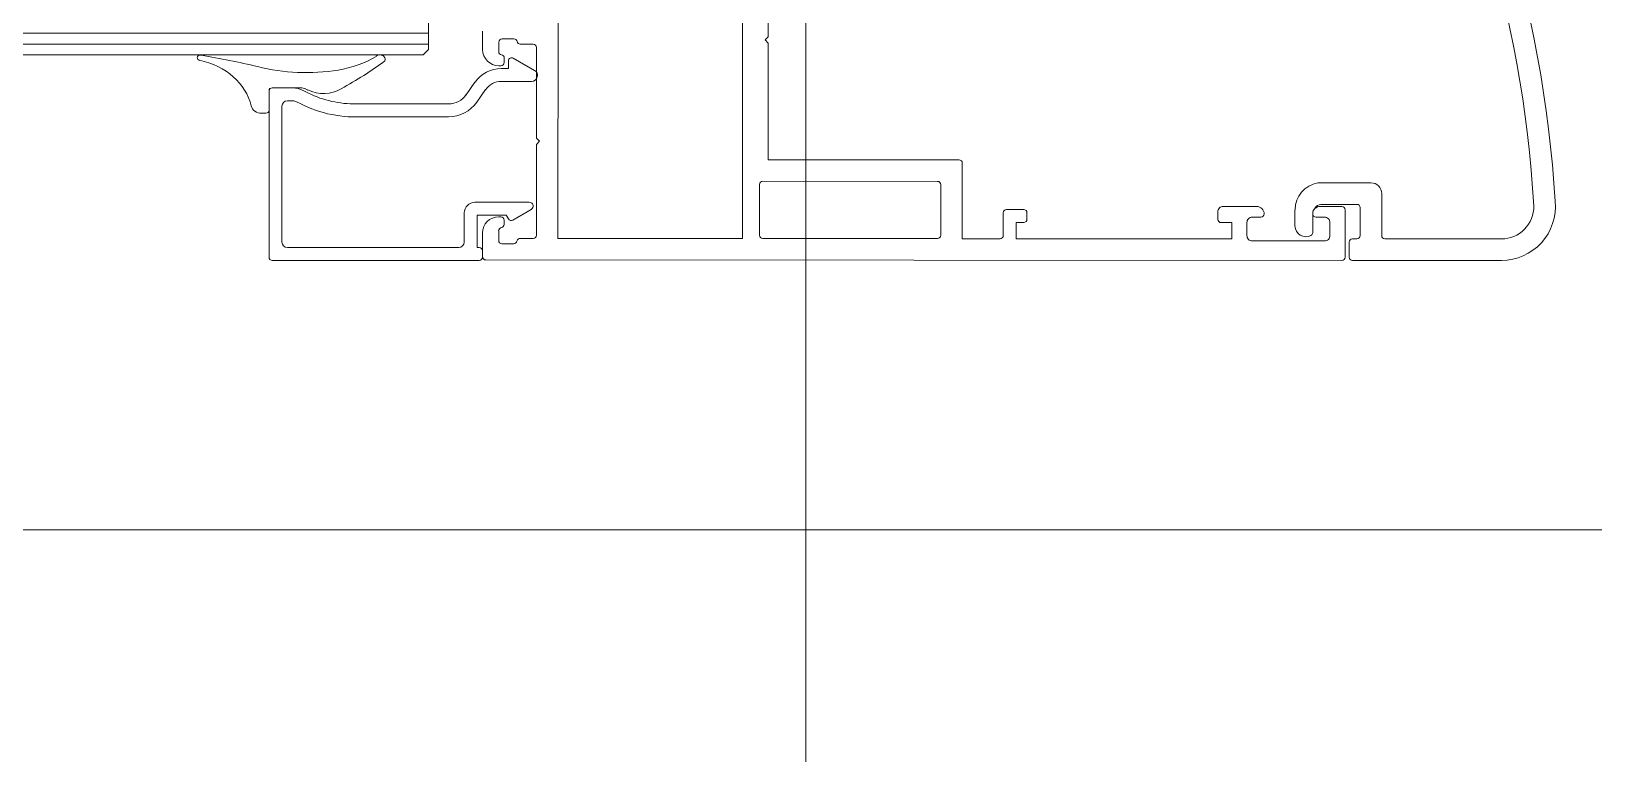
# Model space of a CAD drawing. Header units: centimetres. Extents: x 118932 to 154602, y -32682 to -23521.
# Drawn here: x 140039.95 to 140054.45, y -31160.76 to -31154.06 of the extents above; entities that cross this region are included whole.
import ezdxf

# ---------------------------------------------------------------- set-up
doc = ezdxf.new("R2010")
doc.units = ezdxf.units.CM
doc.header["$LTSCALE"] = 50
doc.header["$MEASUREMENT"] = 0
for name, color, linetype, lineweight, true_color in [('GEN_02_TF_Pencere', 7, 'Continuous', 9, 0x6093ac), ('GEN_05_ML_Mermer', 7, 'Continuous', 9, 0x9d8692), ('GEN_06_GR_İnce', 7, 'Continuous', 13, 0xb0b0a9)]:
    doc.layers.add(name, color=color, linetype=linetype, lineweight=lineweight, true_color=true_color)

# ---------------------------------------------------------------- blocks, each defined once
blk = doc.blocks.new('P30_')
at = {"layer": 'GEN_02_TF_Pencere'}
for p, q in [((206675.046, -26335.817), (206675.046, -26285.814)), ((206671.546, -26322.361), (206671.546, -26321.861)), ((206590.616, -26322.211), (206671.546, -26322.211)), ((206590.616, -26322.311), (206671.546, -26322.311)), ((206671.496, -26322.411), (206671.546, -26322.361)), ((206590.666, -26322.411), (206671.496, -26322.411)), ((206671.094, -26322.411), (206671.081, -26322.412)), ((206670.066, -26322.926), (206670.066, -26322.742)), ((206670.096, -26322.717), (206670.357, -26322.717)), ((206670.406, -26322.728), (206670.426, -26322.737)), ((206669.998, -26322.952), (206670.036, -26322.952)), ((206670.036, -26322.952), (206670.036, -26322.952))]:
    blk.add_line(p, q, dxfattribs=at)
at = {"layer": 'GEN_02_TF_Pencere', "extrusion": (0, 0, -1)}
for p, q in [((206672.746, -26324.112), (206672.747, -26321.162)), ((206674.457, -26321.163), (206674.456, -26324.113)), ((206674.697, -26322.243), (206674.697, -26321.163)), ((206672.047, -26322.192), (206672.047, -26322.362)), ((206672.197, -26322.382), (206672.197, -26322.292)), ((206672.227, -26322.262), (206672.337, -26322.262)), ((206672.396, -26322.312), (206672.517, -26322.312)), ((206672.547, -26322.342), (206672.546, -26323.182)), ((206674.667, -26322.273), (206674.697, -26322.243)), ((206674.697, -26322.303), (206674.667, -26322.273)), ((206674.696, -26323.383), (206674.697, -26322.303)), ((206672.197, -26322.512), (206672.217, -26322.512)), ((206672.247, -26322.482), (206672.247, -26322.441)), ((206672.286, -26322.467), (206672.286, -26322.537)), ((206672.529, -26322.555), (206672.331, -26322.441)), ((206672.286, -26322.537), (206672.222, -26322.537)), ((206672.222, -26322.657), (206672.501, -26322.657)), ((206670.066, -26322.747), (206670.066, -26324.287)), ((206670.285, -26322.717), (206670.096, -26322.717)), ((206671.976, -26322.664), (206671.895, -26322.78)), ((206671.994, -26322.849), (206672.075, -26322.733)), ((206670.186, -26324.147), (206670.186, -26322.887)), ((206670.236, -26322.837), (206670.287, -26322.837)), ((206671.731, -26322.865), (206670.818, -26322.865)), ((206670.916, -26322.985), (206671.731, -26322.985)), ((206672.546, -26323.182), (206672.576, -26323.212)), ((206672.576, -26323.212), (206672.546, -26323.242)), ((206672.546, -26323.242), (206672.546, -26324.082)), ((206676.466, -26323.384), (206674.696, -26323.383)), ((206676.496, -26324.115), (206676.496, -26323.414)), ((206674.616, -26324.083), (206674.616, -26323.613)), ((206674.625, -26323.592), (206674.625, -26323.592)), ((206674.646, -26323.583), (206676.266, -26323.584)), ((206676.296, -26323.614), (206676.296, -26324.084)), ((206679.793, -26323.597), (206680.286, -26323.597)), ((206672.48, -26323.777), (206671.976, -26323.777)), ((206679.226, -26323.816), (206678.916, -26323.816)), ((206680.016, -26323.817), (206679.816, -26323.816)), ((206680.156, -26323.797), (206679.821, -26323.797)), ((206680.386, -26323.697), (206680.386, -26324.087)), ((206671.876, -26323.877), (206671.876, -26324.147)), ((206671.996, -26324.197), (206671.996, -26323.897)), ((206671.996, -26323.897), (206672.266, -26323.897)), ((206672.216, -26323.912), (206672.196, -26323.912)), ((206672.246, -26323.983), (206672.246, -26323.942)), ((206672.266, -26323.897), (206672.286, -26323.932)), ((206672.327, -26323.943), (206672.498, -26323.844)), ((206676.876, -26323.875), (206676.876, -26324.085)), ((206677.066, -26323.845), (206676.906, -26323.845)), ((206676.996, -26324.115), (206676.996, -26323.965)), ((206676.996, -26323.965), (206677.066, -26323.965)), ((206677.096, -26323.935), (206677.096, -26323.875)), ((206678.866, -26323.866), (206678.866, -26323.936)), ((206679.186, -26323.916), (206679.266, -26323.916)), ((206679.582, -26323.997), (206679.582, -26323.847)), ((206679.746, -26323.887), (206679.746, -26324.058)), ((206679.776, -26323.916), (206679.856, -26323.916)), ((206680.046, -26324.287), (206680.046, -26323.847)), ((206680.186, -26324.087), (206680.186, -26323.827)), ((206672.046, -26324.062), (206672.046, -26324.282)), ((206672.196, -26324.132), (206672.196, -26324.042)), ((206678.896, -26323.966), (206678.996, -26323.966)), ((206678.996, -26323.966), (206678.996, -26324.116)), ((206679.136, -26324.086), (206679.136, -26323.966)), ((206679.906, -26323.966), (206679.906, -26324.086)), ((206671.826, -26324.197), (206670.236, -26324.197)), ((206672.016, -26324.197), (206671.996, -26324.197)), ((206672.046, -26324.287), (206672.046, -26324.227)), ((206672.336, -26324.162), (206672.226, -26324.162)), ((206672.516, -26324.112), (206672.395, -26324.112)), ((206674.456, -26324.113), (206672.746, -26324.112)), ((206674.456, -26324.113), (206674.456, -26324.113)), ((206676.266, -26324.114), (206674.646, -26324.113)), ((206676.846, -26324.115), (206676.496, -26324.115)), ((206678.996, -26324.116), (206676.996, -26324.115)), ((206679.856, -26324.136), (206679.186, -26324.136)), ((206680.086, -26324.287), (206680.086, -26324.147)), ((206680.116, -26324.117), (206680.156, -26324.117)), ((206680.416, -26324.117), (206681.497, -26324.117)), ((206670.096, -26324.317), (206672.016, -26324.317)), ((206670.096, -26324.317), (206670.096, -26324.317)), ((206672.076, -26324.312), (206672.076, -26324.312)), ((206672.076, -26324.312), (206680.016, -26324.317)), ((206681.497, -26324.317), (206680.116, -26324.317))]:
    blk.add_line(p, q, dxfattribs=at)
for centre, radius, start, end in [((-206670.667, -26324.471), 11.35, 149.2896, 176.4497), ((-206670.667, -26324.471), 11.15, 149.2971, 176.6114), ((-206672.197, -26322.362), 0.15, 270.0329, 0.0329), ((-206672.227, -26322.292), 0.03, 0.0329, 90.033), ((-206672.337, -26322.292), 0.03, 90.0329, 170.4388), ((-206672.396, -26322.282), 0.0298, 269.7097, 350.7637), ((-206672.517, -26322.342), 0.03, 90.0328, 180.0329), ((-206672.227, -26322.382), 0.03, 279.627, 0.0328), ((-206672.217, -26322.482), 0.03, 180.0328, 270.0329), ((-206672.218, -26322.44), 0.0291, 98.1401, 181.5298), ((-206672.316, -26322.467), 0.03, 0.0009, 120), ((-206672.222, -26322.837), 0.3, 35.0133, 89.9866), ((-206672.222, -26322.837), 0.18, 35.0134, 89.9867), ((-206672.501, -26322.602), 0.0546, 120, 270), ((-206670.096, -26322.747), 0.03, 0.0001, 89.9999), ((-206670.285, -26322.917), 0.2, 90.0023, 118.9527), ((-206670.866, -26321.866), 1, 272.7351, 298.9494), ((-206671.731, -26322.665), 0.2, 215.0133, 269.9867), ((-206670.236, -26322.887), 0.05, 0.0001, 90), ((-206670.287, -26322.907), 0.07, 90.0021, 119.0772), ((-206670.866, -26321.866), 1.12, 267.4255, 299.0746), ((-206671.731, -26322.665), 0.32, 215.0133, 269.9866), ((-206676.466, -26323.414), 0.03, 90.0331, 180.033), ((-206674.646, -26323.613), 0.03, 0.0328, 45.0327), ((-206674.646, -26323.613), 0.03, 45.0327, 90.0326), ((-206676.266, -26323.614), 0.03, 90.0329, 180.033), ((-206679.837, -26323.848), 0.254, 0.1582, 80.0409), ((-206680.286, -26323.697), 0.1, 90, 180), ((-206671.976, -26323.877), 0.1, 0.0001, 89.9999), ((-206672.48, -26323.813), 0.0361, 90, 240), ((-206678.916, -26323.866), 0.05, 0.0328, 90.0329), ((-206679.226, -26323.886), 0.07, 90.0329, 180.0329), ((-206679.837, -26323.887), 0.0907, 0.1582, 80.041), ((-206679.816, -26323.886), 0.07, 0.0328, 90.0329), ((-206680.016, -26323.847), 0.03, 90.0329, 180.033), ((-206680.156, -26323.827), 0.03, 90, 180), ((-206681.497, -26323.817), 0.5, 174.4787, 270), ((-206681.497, -26323.817), 0.3, 179.1788, 270), ((-206672.196, -26324.062), 0.15, 0.0329, 90.0329), ((-206672.216, -26323.942), 0.03, 90.0329, 180.033), ((-206672.312, -26323.917), 0.03, 240, 329.9999), ((-206676.906, -26323.875), 0.03, 0.0329, 90.033), ((-206677.066, -26323.875), 0.03, 90.0329, 180.033), ((-206677.066, -26323.935), 0.03, 180.0328, 270.0329), ((-206678.896, -26323.936), 0.03, 270.0328, 0.0329), ((-206679.186, -26323.966), 0.05, 0.0328, 90.0329), ((-206679.266, -26323.886), 0.03, 180.0329, 270.033), ((-206679.776, -26323.886), 0.03, 270.0329, 0.033), ((-206679.856, -26323.966), 0.05, 90.0328, 180.0329), ((-206672.225, -26324.042), 0.0295, 359.2206, 81.2528), ((-206672.216, -26323.983), 0.03, 180.0214, 260.4388), ((-206672.516, -26324.082), 0.03, 180.0329, 270.033), ((-206674.646, -26324.083), 0.03, 270.0329, 0.033), ((-206676.266, -26324.084), 0.03, 180.0328, 270.0329), ((-206676.846, -26324.085), 0.03, 180.0328, 270.0329), ((-206679.186, -26324.086), 0.05, 270.0328, 0.0329), ((-206679.682, -26323.997), 0.1, 241.2651, 0.0257), ((-206679.716, -26324.058), 0.03, 179.9999, 241.2907), ((-206679.856, -26324.086), 0.05, 180.0328, 270.0329), ((-206680.156, -26324.087), 0.03, 180, 270), ((-206680.416, -26324.087), 0.03, 270, 0), ((-206670.236, -26324.147), 0.05, 270.0001, 0), ((-206671.826, -26324.147), 0.05, 180, 269.9999), ((-206672.016, -26324.227), 0.03, 90.0027, 180), ((-206672.226, -26324.132), 0.03, 270.0328, 0.0329), ((-206672.336, -26324.132), 0.03, 189.6271, 270.0329), ((-206672.395, -26324.142), 0.03, 9.6244, 90.0339), ((-206680.116, -26324.147), 0.03, 360, 90), ((-206670.096, -26324.287), 0.03, 270.0001, 359.9999), ((-206672.016, -26324.287), 0.03, 180.0011, 270), ((-206672.076, -26324.282), 0.03, 270.0328, 0.0329), ((-206680.016, -26324.287), 0.03, 225.0329, 270.0328), ((-206680.016, -26324.287), 0.03, 180.033, 225.033), ((-206680.116, -26324.287), 0.03, 270, 0)]:
    blk.add_arc(centre, radius, start, end, dxfattribs=at)
for centre, major_axis, start_param, end_param in [((206669.43, -26322.438), (-0.03, 0), 0.000445, 1.852827), ((206669.43, -26322.438), (0.03, 0), 1.914632, 3.141556), ((206669.271, -26322.984), (-0.64, 0), 1.805526, 2.955356), ((206667.617, -26329.688), (8.856, 0), -1.36365, -1.303119), ((206670.545, -26321.826), (-0.88, 0), 4.086507, 4.527649), ((206668.799, -26320.235), (-3.543, 0), 3.990064, 4.134382), ((206671.091, -26322.443), (0.0382, 0), 3.770676, 4.441675), ((206671.094, -26322.453), (0.05, 0), -1.570583, 0.325144), ((206670.411, -26321.275), (1.549, 0), 1.378609, 1.866448), ((206670.096, -26322.742), (-0.03, 0), 0.000001, 1.570795), ((206670.357, -26322.8), (-0.1, 0), 1.57081, 2.088079), ((206670.57, -26322.529), (-0.286, 0), 4.098356, 5.241385), ((206669.998, -26322.868), (-0.1, 0), -1.570625, -0.201549), ((206670.036, -26322.926), (-0.03, 0), 3.141594, 4.712388)]:
    blk.add_ellipse(centre, major_axis=major_axis, ratio=0.839387, start_param=start_param, end_param=end_param, dxfattribs=at)
at = {"layer": 'GEN_05_ML_Mermer'}
blk.add_lwpolyline([(206772.546, -26326.815), (206577.546, -26326.815), (206577.546, -26308.817), (206772.546, -26308.817)], close=True, dxfattribs=at)
blk = doc.blocks.new('DOGRAMA LEVEL 0 B BLOK')
at = {"layer": 'GEN_06_GR_İnce'}
blk.add_blockref('P30_', (-206301.713, 24514.208, 0), dxfattribs=at)

msp = doc.modelspace()

# ---------------------------------------------------------------- block references
msp.add_blockref('DOGRAMA LEVEL 0 B BLOK', (139673.806, -29346.079, 0))

doc.saveas('drawing.dxf')
